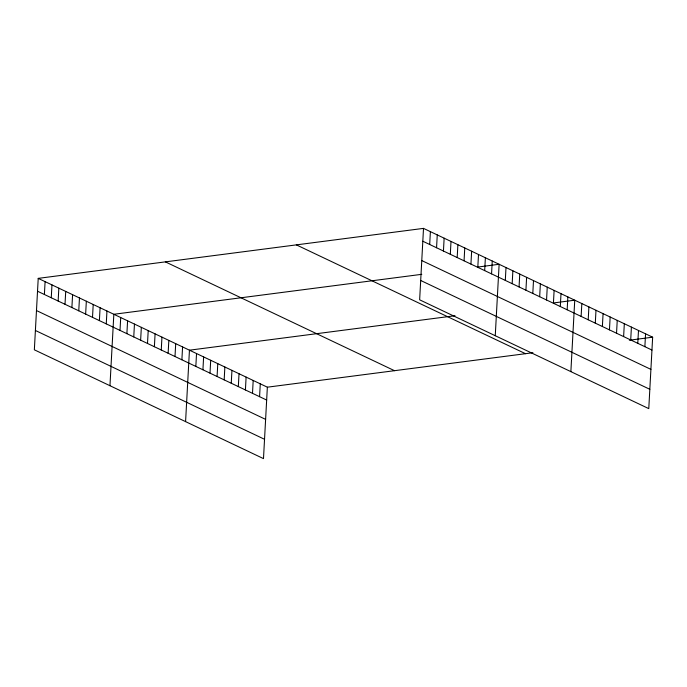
<?xml version="1.0" encoding="UTF-8"?>
<svg xmlns="http://www.w3.org/2000/svg" width="687" height="687" viewBox="0 0 687 687"><rect width="100%" height="100%" fill="white"/><g stroke="black" fill="none" stroke-linecap="round" stroke-linejoin="round"><path stroke-width="1.03" d="M38.223 278.372L34.35 349.812L263.49 458.624L267.355 387.185L38.223 278.372L423.51 228.376L652.65 337.188L648.777 408.628L419.645 299.815L423.51 228.376M44.397 294.491L45.093 281.636M51.267 297.754L51.972 284.899M58.146 301.018L58.842 288.162M65.016 304.289L65.712 291.425M71.895 307.553L72.59 294.689M78.765 310.816L79.46 297.96M85.643 314.079L86.339 301.224M92.513 317.342L93.209 304.487M99.392 320.606L100.087 307.75M106.262 323.869L106.957 311.013M109.963 385.716L113.836 314.277L421.784 274.319M120.01 330.404L120.706 317.549M126.889 333.667L127.584 320.812M133.759 336.931L134.454 324.075M140.637 340.194L141.333 327.338M147.507 343.457L148.203 330.602M154.386 346.729L155.082 333.865M161.256 349.992L161.952 337.128M168.135 353.255L168.83 340.4M175.005 356.519L175.7 343.663M181.883 359.782L182.579 346.926M185.584 421.629L189.449 350.19L455.017 315.728M195.838 366.411L196.534 353.556M202.923 369.778L203.618 356.914M209.999 373.135L210.694 360.28M217.083 376.502L217.779 363.646M224.168 379.868L224.864 367.004M231.253 383.226L231.948 370.37M238.329 386.592L239.024 373.737M245.414 389.958L246.109 377.094M252.498 393.316L253.194 380.461M259.583 396.682L260.279 383.827M429.693 244.495L430.388 231.639M436.563 247.758L437.258 234.902M443.441 251.03L444.137 238.166M450.311 254.293L451.007 241.429M457.19 257.556L457.886 244.701M464.06 260.82L464.756 247.964M470.93 264.083L471.634 251.227M477.808 267.346L478.504 254.491M484.678 270.609L485.383 257.754M491.557 273.881L492.253 261.017M495.258 335.72L499.131 264.28L477.937 267.037M505.306 280.408L506.001 267.552M512.176 283.671L512.871 270.815M519.054 286.934L519.75 274.079M525.924 290.197L526.62 277.342M532.803 293.461L533.498 280.605M539.673 296.732L540.368 283.868M546.551 299.996L547.247 287.132M553.421 303.259L554.117 290.403M560.3 306.522L560.996 293.667M567.17 309.785L567.866 296.93M570.871 371.633L574.744 300.193L553.55 302.941M581.125 316.415L581.829 303.56M588.209 319.781L588.905 306.917M595.294 323.139L595.99 310.284M602.379 326.505L603.074 313.65M609.455 329.872L610.159 317.008M616.54 333.229L617.235 320.374M623.624 336.596L624.32 323.74M630.709 339.962L631.405 327.098M637.785 343.32L638.489 330.464M644.87 346.686L645.565 333.83M267.355 387.185L532.923 352.732M629.344 340.22L652.65 337.188M422.814 241.231L651.954 350.052M421.766 260.562L650.907 369.383M420.693 280.476L649.825 389.297M296.363 244.873L525.503 353.693M165.369 261.867L394.501 370.688M37.519 291.228L266.659 400.049M36.48 310.558L265.611 419.379M35.398 330.473L264.538 439.294"/></g></svg>
